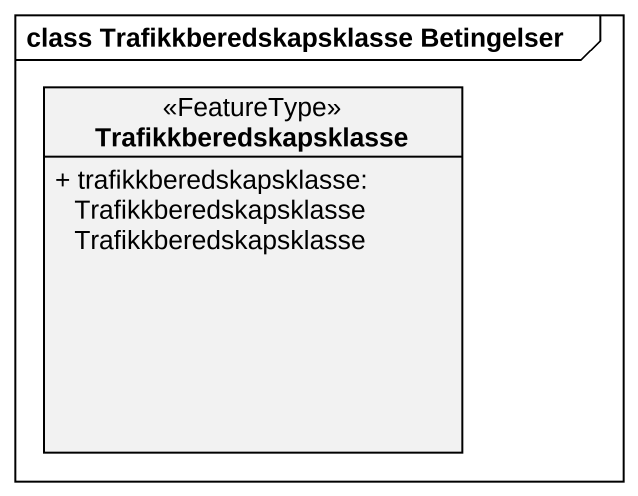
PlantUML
@startuml
mainframe class Trafikkberedskapsklasse Betingelser
hide circle
hide empty members
skinparam classAttributeIconSize 0
class Trafikkberedskapsklasse <<FeatureType>> {
  + trafikkberedskapsklasse: TrafikkberedskapsklasseTrafikkberedskapsklasse
}
@enduml
